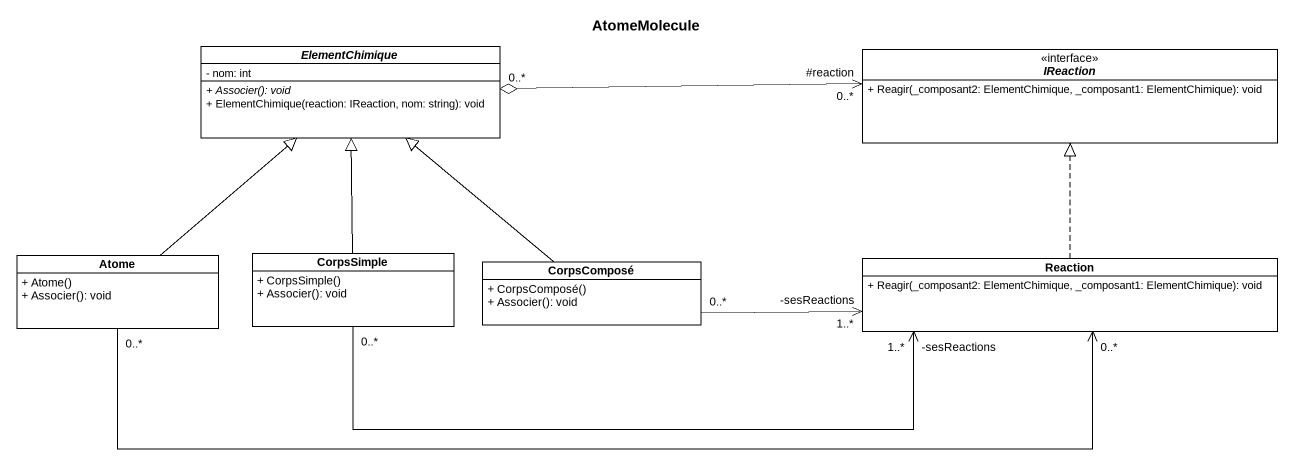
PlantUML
@startuml
title AtomeMolecule
hide circle
hide empty members
skinparam classAttributeIconSize 0
abstract class ElementChimique {
  - nom: int
  {abstract} + Associer(): void
  + ElementChimique(reaction: IReaction, nom: string): void
}
interface IReaction <<interface>> {
  + Reagir(_composant2: ElementChimique, _composant1: ElementChimique): void
}
class Atome {
  + Atome()
  + Associer(): void
}
class CorpsSimple {
  + CorpsSimple()
  + Associer(): void
}
class CorpsComposé {
  + CorpsComposé()
  + Associer(): void
}
class Reaction {
  + Reagir(_composant2: ElementChimique, _composant1: ElementChimique): void
}
IReaction "#reaction\n0..*" <-left-o "0..*" ElementChimique
Atome -up-|> ElementChimique
Atome "0..*" -right-> "0..*" Reaction
CorpsSimple -up-|> ElementChimique
CorpsSimple "0..*" -right-> "-sesReactions\n1..*" Reaction
CorpsComposé -up-|> ElementChimique
CorpsComposé "0..*" -right-> "-sesReactions\n1..*" Reaction
Reaction .up.|> IReaction
@enduml
